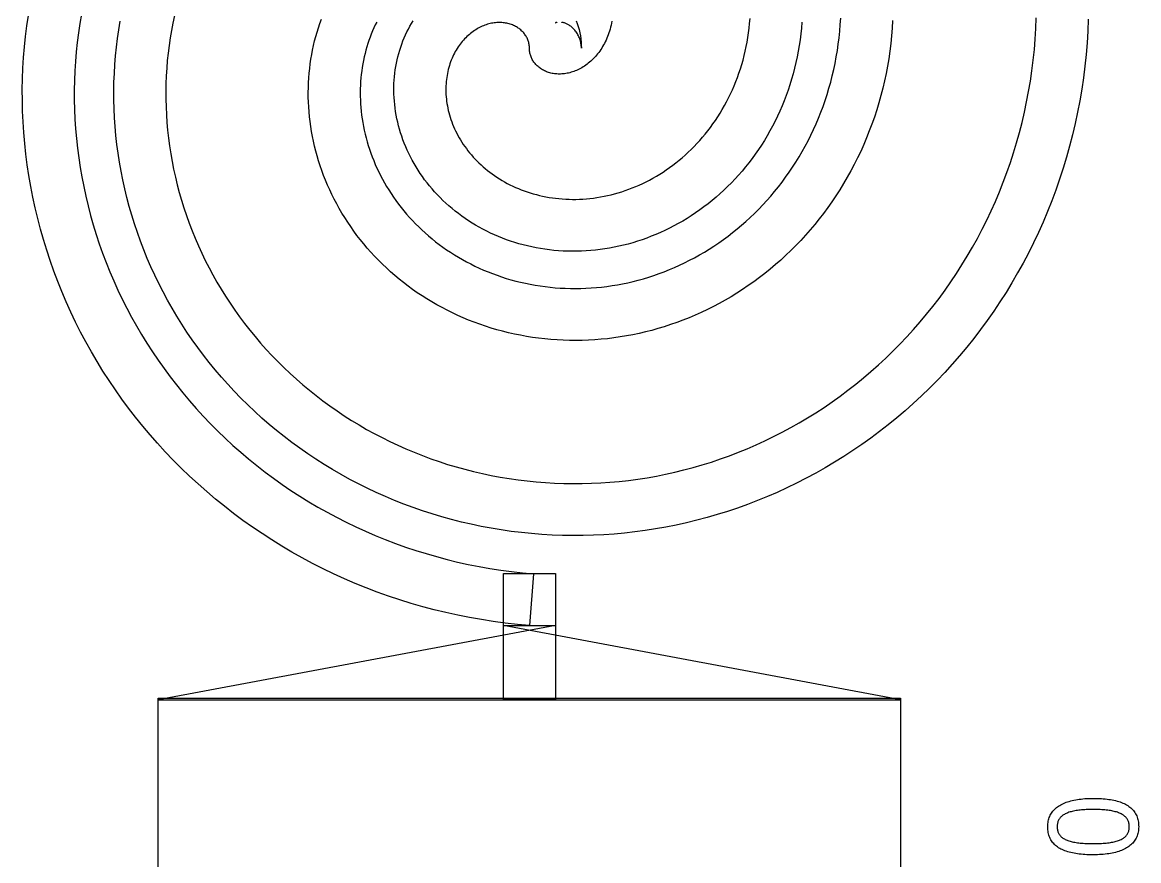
# Model space of a CAD drawing. Extents: x 5 to 45, y 13 to 189.
# Drawn here: x 11.74 to 41.81, y 78.37 to 100.95 of the extents above; entities that cross this region are included whole.
import ezdxf

# ---------------------------------------------------------------- set-up
doc = ezdxf.new("R2010")
doc.units = 0
doc.layers.get('0').update_dxf_attribs({"linetype": 'CONTINUOUS'})

msp = doc.modelspace()

# ---------------------------------------------------------------- linework, layer by layer
at = {"color": 0}
for points in [[(13.3303, 101.168), (13.2879, 100.916), (13.2505, 100.663), (13.2186, 100.409), (13.1921, 100.154), (13.1708, 99.8976), (13.1548, 99.6404), (13.1444, 99.3822), (13.1394, 99.1235), (13.14, 98.8642), (13.146, 98.6043), (13.1573, 98.3442), (13.1744, 98.0837), (13.1971, 97.8232), (13.2252, 97.5626), (13.2589, 97.3021), (13.2982, 97.0419), (13.343, 96.7821), (13.3934, 96.5226), (13.4496, 96.2639), (13.5111, 96.0058), (13.5783, 95.7486), (13.6511, 95.4922), (13.7296, 95.2371), (13.8135, 94.9831), (13.9028, 94.7304), (13.9978, 94.4792), (14.0982, 94.2294), (14.2042, 93.9814), (14.3154, 93.7351), (14.4322, 93.4908), (14.5543, 93.2486), (14.6818, 93.0085), (14.8146, 92.7707), (14.9526, 92.5351), (15.096, 92.3022), (15.2444, 92.0719), (15.3981, 91.8443), (15.5568, 91.6196), (15.7206, 91.3979), (15.8892, 91.1792), (16.0629, 90.9638), (16.2414, 90.7515), (16.4247, 90.5428), (16.6128, 90.3375), (16.8054, 90.1358), (17.0028, 89.9379), (17.2046, 89.7439), (17.4108, 89.5538), (17.6215, 89.3676), (17.8365, 89.1857), (18.0557, 89.0081), (18.279, 88.8346), (18.5064, 88.6657), (18.7378, 88.5012), (18.9729, 88.3415), (19.2119, 88.1864), (19.4546, 88.0361), (19.7008, 87.8907), (19.9506, 87.7503), (20.2038, 87.6149), (20.4601, 87.4846), (20.7197, 87.3596), (20.9825, 87.2397), (21.2481, 87.1254), (21.5167, 87.0164), (21.7879, 86.9129), (22.0618, 86.815), (22.3382, 86.7226), (22.6171, 86.6361), (22.8982, 86.5553), (23.1814, 86.4803), (23.4668, 86.4111), (23.754, 86.3479), (24.0431, 86.2907), (24.3338, 86.2394), (24.6261, 86.1943), (24.9199, 86.1551), (25.2149, 86.1224), (25.5111, 86.0956), (25.4, 84.7), (25.4, 84.7), (25.0743, 84.7293), (24.75, 84.7656), (24.4269, 84.8085), (24.1054, 84.8582), (23.7856, 84.9146), (23.4675, 84.9775), (23.1514, 85.0471), (22.8374, 85.1232), (22.5256, 85.2058), (22.216, 85.2947), (21.9089, 85.3901), (21.6044, 85.4918), (21.3028, 85.5996), (21.0039, 85.7136), (20.7079, 85.8337), (20.4151, 85.9599), (20.1256, 86.0919), (19.8393, 86.2299), (19.5565, 86.3735), (19.2774, 86.5228), (19.0018, 86.6778), (18.7301, 86.8382), (18.4622, 87.004), (18.1985, 87.1753), (17.9389, 87.3517), (17.6833, 87.5332), (17.4322, 87.7197), (17.1856, 87.9112), (16.9435, 88.1076), (16.7058, 88.3086), (16.4731, 88.5143), (16.245, 88.7244), (16.0218, 88.939), (15.8036, 89.1579), (15.5904, 89.381), (15.3825, 89.6081), (15.1796, 89.839), (14.9821, 90.0739), (14.7899, 90.3124), (14.6031, 90.5544), (14.4218, 90.8), (14.246, 91.0489), (14.0758, 91.301), (13.9114, 91.5561), (13.7525, 91.8143), (13.5994, 92.0753), (13.4522, 92.3389), (13.311, 92.6051), (13.1754, 92.8739), (13.046, 93.1449), (12.9225, 93.4181), (12.8048, 93.6933), (12.6935, 93.9704), (12.5881, 94.2494), (12.4888, 94.53), (12.3956, 94.8121), (12.3086, 95.0956), (12.2277, 95.3804), (12.1529, 95.6663), (12.0844, 95.9531), (12.0222, 96.2408), (11.9661, 96.5293), (11.9161, 96.8183), (11.8723, 97.1078), (11.8348, 97.3976), (11.8036, 97.6875), (11.7785, 97.9776), (11.7594, 98.2676), (11.7467, 98.5574), (11.74, 98.8468), (11.7396, 99.1357), (11.7451, 99.4242), (11.7568, 99.7118), (11.7745, 99.9986), (11.7982, 100.284), (11.8278, 100.569), (11.8635, 100.853), (11.905, 101.135)], [(15.836, 101.129), (15.7938, 100.93), (15.7557, 100.73), (15.7218, 100.528), (15.6921, 100.325), (15.6667, 100.121), (15.6456, 99.9161), (15.6288, 99.7101), (15.6163, 99.5032), (15.6082, 99.2957), (15.6046, 99.0874), (15.6054, 98.8786), (15.6107, 98.6693), (15.6204, 98.4596), (15.6347, 98.2496), (15.6535, 98.0394), (15.6768, 97.8293), (15.7046, 97.619), (15.7369, 97.4089), (15.774, 97.199), (15.8154, 96.9893), (15.8615, 96.7801), (15.9122, 96.5714), (15.9675, 96.3633), (16.0272, 96.156), (16.0915, 95.9493), (16.1606, 95.7436), (16.2339, 95.5389), (16.3119, 95.3354), (16.3944, 95.1329), (16.4814, 94.9319), (16.5729, 94.7322), (16.6689, 94.534), (16.7693, 94.3375), (16.874, 94.1426), (16.9832, 93.9496), (17.0968, 93.7585), (17.2146, 93.5693), (17.3368, 93.3822), (17.4632, 93.1974), (17.5938, 93.0147), (17.7286, 92.8346), (17.8675, 92.6568), (18.0106, 92.4817), (18.1576, 92.3092), (18.3087, 92.1394), (18.4638, 91.9726), (18.6226, 91.8086), (18.7853, 91.6478), (18.9518, 91.49), (19.1219, 91.3354), (19.2958, 91.1842), (19.4733, 91.0362), (19.6543, 90.8918), (19.8388, 90.751), (20.0265, 90.6137), (20.2176, 90.4803), (20.4121, 90.3504), (20.6096, 90.2246), (20.8103, 90.1026), (21.0139, 89.9847), (21.2204, 89.871), (21.4299, 89.7613), (21.6421, 89.6558), (21.8569, 89.5547), (22.0744, 89.4579), (22.2944, 89.3656), (22.5168, 89.2776), (22.7415, 89.1944), (22.9685, 89.1157), (23.1975, 89.0417), (23.4286, 88.9724), (23.6617, 88.9078), (23.8965, 88.8481), (24.1332, 88.7933), (24.3714, 88.7433), (24.6113, 88.6985), (24.8525, 88.6585), (25.095, 88.6236), (25.3389, 88.5939), (25.5838, 88.5692), (25.8297, 88.5496), (26.0765, 88.5353), (26.3242, 88.5263), (26.5724, 88.5224), (26.8213, 88.5238), (27.0706, 88.5304), (27.3203, 88.5425), (27.5701, 88.5597), (27.8201, 88.5825), (28.0701, 88.6106), (28.32, 88.6439), (28.5696, 88.6826), (28.8189, 88.7268), (29.0678, 88.7764), (29.3161, 88.8313), (29.5636, 88.8915), (29.8104, 88.9572), (30.0563, 89.0282), (30.3011, 89.1046), (30.5447, 89.1864), (30.7871, 89.2735), (31.0281, 89.3658), (31.2675, 89.4635), (31.5054, 89.5664), (31.7414, 89.6746), (31.9757, 89.7879), (32.2079, 89.9064), (32.4382, 90.0301), (32.6661, 90.159), (32.8918, 90.2929), (33.115, 90.4318), (33.3357, 90.5758), (33.5538, 90.7246), (33.769, 90.8785), (33.9815, 91.0371), (34.1908, 91.2006), (34.3972, 91.3686), (34.6004, 91.5415), (34.8003, 91.719), (34.9967, 91.901), (35.1896, 92.0875), (35.379, 92.2785), (35.5646, 92.4737), (35.7464, 92.6735), (35.9243, 92.8772), (36.0982, 93.0851), (36.2679, 93.2972), (36.4336, 93.5132), (36.5949, 93.7331), (36.7518, 93.9568), (36.9042, 94.1842), (37.0521, 94.4151), (37.1954, 94.6497), (37.3339, 94.8878), (37.4676, 95.1292), (37.5965, 95.3739), (37.7204, 95.6217), (37.8392, 95.8725), (37.9529, 96.1262), (38.0615, 96.3829), (38.1647, 96.6424), (38.2628, 96.9044), (38.3553, 97.1689), (38.4425, 97.436), (38.524, 97.7051), (38.6001, 97.9767), (38.6706, 98.2501), (38.7353, 98.5257), (38.7943, 98.8031), (38.8475, 99.0821), (38.895, 99.3628), (38.9365, 99.6449), (38.9721, 99.9283), (39.0018, 100.213), (39.0256, 100.499), (39.0432, 100.786), (39.0549, 101.073)], [(21.2865, 100.957), (21.2479, 100.878), (21.2107, 100.797), (21.1751, 100.715), (21.1411, 100.632), (21.1089, 100.547), (21.0782, 100.461), (21.0492, 100.374), (21.0221, 100.286), (20.9967, 100.197), (20.9731, 100.107), (20.9514, 100.016), (20.9315, 99.9233), (20.9136, 99.8303), (20.8976, 99.7361), (20.8836, 99.6412), (20.8717, 99.5454), (20.8618, 99.4489), (20.8539, 99.3515), (20.8481, 99.2536), (20.8444, 99.155), (20.8429, 99.0558), (20.8436, 98.956), (20.8465, 98.8557), (20.8515, 98.755), (20.8589, 98.6539), (20.8683, 98.5524), (20.8801, 98.4506), (20.8943, 98.3485), (20.9107, 98.2463), (20.9294, 98.1438), (20.9506, 98.0413), (20.9739, 97.9387), (20.9997, 97.8361), (21.0279, 97.7336), (21.0583, 97.6313), (21.0912, 97.529), (21.1265, 97.4271), (21.1642, 97.3254), (21.2043, 97.224), (21.2468, 97.1231), (21.2917, 97.0225), (21.3389, 96.9225), (21.3886, 96.8231), (21.4407, 96.7242), (21.4951, 96.626), (21.5521, 96.5286), (21.6113, 96.4319), (21.6729, 96.3361), (21.7369, 96.2413), (21.8032, 96.1474), (21.8719, 96.0544), (21.9429, 95.9626), (22.0163, 95.8719), (22.0918, 95.7825), (22.1697, 95.6943), (22.2499, 95.6074), (22.3322, 95.5218), (22.4168, 95.4376), (22.5036, 95.355), (22.5925, 95.2738), (22.6836, 95.1942), (22.7768, 95.1163), (22.8721, 95.04), (22.9694, 94.9656), (23.0687, 94.8929), (23.1701, 94.8221), (23.2735, 94.7531), (23.3786, 94.6861), (23.4858, 94.6211), (23.5947, 94.5582), (23.7056, 94.4974), (23.8181, 94.4386), (23.9324, 94.3822), (24.0482, 94.3279), (24.1658, 94.276), (24.285, 94.2264), (24.4057, 94.1792), (24.5279, 94.1343), (24.6515, 94.0919), (24.7767, 94.0521), (24.9031, 94.0149), (25.0307, 93.9801), (25.1597, 93.9481), (25.2899, 93.9186), (25.4211, 93.8919), (25.5535, 93.8679), (25.6868, 93.8467), (25.8211, 93.8282), (25.9564, 93.8126), (26.0925, 93.7999), (26.2293, 93.79), (26.3669, 93.7832), (26.5053, 93.7792), (26.644, 93.7781), (26.7835, 93.78), (26.9233, 93.785), (27.0635, 93.7931), (27.2042, 93.804), (27.345, 93.8182), (27.486, 93.8354), (27.6272, 93.8557), (27.7685, 93.8792), (27.9097, 93.9057), (28.051, 93.9353), (28.1919, 93.9682), (28.3328, 94.0042), (28.4733, 94.0432), (28.6136, 94.0856), (28.7533, 94.131), (28.8926, 94.1796), (29.0314, 94.2314), (29.1694, 94.2862), (29.3068, 94.3444), (29.4435, 94.4057), (29.5792, 94.47), (29.714, 94.5375), (29.8479, 94.6082), (29.9806, 94.6819), (30.1122, 94.7587), (30.2426, 94.8388), (30.3718, 94.9218), (30.4994, 95.0078), (30.6258, 95.0968), (30.7507, 95.1889), (30.874, 95.284), (30.9956, 95.3821), (31.1156, 95.4829), (31.2336, 95.5868), (31.35, 95.6935), (31.4643, 95.8031), (31.5768, 95.9154), (31.6871, 96.0306), (31.7953, 96.1483), (31.9014, 96.2689), (32.0051, 96.3921), (32.1067, 96.5179), (32.2057, 96.6464), (32.3024, 96.7772), (32.3965, 96.9106), (32.4882, 97.0464), (32.5771, 97.1846), (32.6633, 97.3251), (32.7469, 97.4679), (32.8276, 97.6129), (32.9054, 97.7601), (32.9804, 97.9094), (33.0524, 98.0608), (33.1214, 98.2142), (33.1872, 98.3694), (33.25, 98.5267), (33.3096, 98.6856), (33.3658, 98.8464), (33.419, 99.0087), (33.4688, 99.1728), (33.5151, 99.3383), (33.5581, 99.5054), (33.5976, 99.6739), (33.6337, 99.8436), (33.6662, 100.015), (33.6951, 100.187), (33.7206, 100.36), (33.7424, 100.535), (33.7604, 100.71), (33.7747, 100.886), (33.7854, 101.063)], [(27.6196, 100.978), (27.6096, 100.923), (27.5982, 100.87), (27.5857, 100.817), (27.5718, 100.765), (27.5568, 100.714), (27.5406, 100.664), (27.5232, 100.614), (27.5047, 100.566), (27.4853, 100.518), (27.4646, 100.472), (27.4429, 100.426), (27.4203, 100.381), (27.3968, 100.338), (27.3722, 100.295), (27.3468, 100.254), (27.3206, 100.213), (27.2935, 100.174), (27.2656, 100.136), (27.2369, 100.099), (27.2075, 100.063), (27.1775, 100.028), (27.1468, 99.995), (27.1154, 99.9626), (27.0836, 99.9315), (27.0511, 99.9017), (27.0182, 99.8729), (26.9849, 99.8456), (26.951, 99.8193), (26.9168, 99.7943), (26.8822, 99.7706), (26.8474, 99.7481), (26.8122, 99.7268), (26.7768, 99.7068), (26.7411, 99.6881), (26.7054, 99.6706), (26.6694, 99.6543), (26.6335, 99.6393), (26.5974, 99.6256), (26.5613, 99.6131), (26.5251, 99.6017), (26.489, 99.5917), (26.4531, 99.5829), (26.4172, 99.5753), (26.3815, 99.5689), (26.3461, 99.5636), (26.3108, 99.5596), (26.2758, 99.5567), (26.241, 99.555), (26.2067, 99.5544), (26.1726, 99.555), (26.1389, 99.5567), (26.1057, 99.5594), (26.0729, 99.5633), (26.0406, 99.5683), (26.0088, 99.5743), (25.9775, 99.5813), (25.9468, 99.5893), (25.9167, 99.5983), (25.8872, 99.6083), (25.8583, 99.6192), (25.8303, 99.631), (25.8028, 99.6438), (25.7761, 99.6574), (25.7501, 99.6718), (25.725, 99.6869), (25.7006, 99.7031), (25.6769, 99.7199), (25.6543, 99.7374), (25.6325, 99.7557), (25.6115, 99.7746), (25.5914, 99.7942), (25.5722, 99.8144), (25.554, 99.8351), (25.5368, 99.8565), (25.5206, 99.8785), (25.5051, 99.9008), (25.4908, 99.9237), (25.4776, 99.9471), (25.4653, 99.9707), (25.454, 99.9949), (25.4439, 100.019), (25.4347, 100.044), (25.4265, 100.069), (25.4196, 100.094), (25.4136, 100.12), (25.4088, 100.145), (25.4049, 100.171), (25.4022, 100.197), (25.4006, 100.223), (25.3994, 100.275), (25.3978, 100.301), (25.3951, 100.326), (25.3913, 100.352), (25.3864, 100.378), (25.3804, 100.403), (25.3733, 100.428), (25.3653, 100.453), (25.3561, 100.478), (25.346, 100.503), (25.3347, 100.527), (25.3224, 100.55), (25.309, 100.574), (25.2947, 100.597), (25.2794, 100.619), (25.2632, 100.641), (25.246, 100.662), (25.2278, 100.683), (25.2086, 100.703), (25.1885, 100.723), (25.1675, 100.742), (25.1457, 100.76), (25.1229, 100.778), (25.0994, 100.794), (25.075, 100.81), (25.0499, 100.826), (25.0239, 100.84), (24.9972, 100.854), (24.9697, 100.866), (24.9417, 100.878), (24.9128, 100.889), (24.8833, 100.899), (24.8532, 100.908), (24.8225, 100.916), (24.7912, 100.923), (24.7594, 100.929), (24.7271, 100.934), (24.6943, 100.938), (24.6611, 100.941), (24.6274, 100.942), (24.5933, 100.943), (24.5589, 100.942), (24.5242, 100.941), (24.4892, 100.938), (24.4539, 100.934), (24.4183, 100.929), (24.3826, 100.922), (24.3468, 100.915), (24.3108, 100.906), (24.2749, 100.896), (24.2387, 100.884), (24.2026, 100.872), (24.1665, 100.858), (24.1306, 100.843), (24.0946, 100.827), (24.0589, 100.809), (24.0232, 100.791), (23.9878, 100.771), (23.9526, 100.749), (23.9178, 100.727), (23.8832, 100.703), (23.8489, 100.678), (23.8151, 100.652), (23.7817, 100.624), (23.7488, 100.596), (23.7164, 100.566), (23.6844, 100.535), (23.6532, 100.502), (23.6225, 100.469), (23.5925, 100.434), (23.5631, 100.398), (23.5344, 100.361), (23.5065, 100.323), (23.4794, 100.284), (23.4532, 100.244), (23.4278, 100.202), (23.4032, 100.16), (23.3796, 100.116), (23.3569, 100.072), (23.3354, 100.026), (23.3147, 99.9793), (23.2951, 99.9317), (23.2767, 99.8832), (23.2593, 99.8339), (23.2432, 99.7836), (23.2282, 99.7324), (23.2143, 99.6804), (23.2018, 99.6276), (23.1904, 99.5742), (23.1804, 99.5199), (23.1717, 99.4647), (23.1643, 99.409), (23.1583, 99.3528), (23.1537, 99.2958), (23.1506, 99.2382), (23.1487, 99.1801), (23.1485, 99.1215), (23.1497, 99.0625), (23.1524, 99.0029), (23.1565, 98.9429), (23.1622, 98.8826), (23.1696, 98.8221), (23.1783, 98.7611), (23.1889, 98.7), (23.2008, 98.6386), (23.2144, 98.5771), (23.2297, 98.5154), (23.2467, 98.4536), (23.2651, 98.3918), (23.2854, 98.33), (23.3072, 98.2682), (23.3308, 98.2065), (23.356, 98.1449), (23.3829, 98.0835), (23.4115, 98.0224), (23.4417, 97.9614), (23.4736, 97.9007), (23.5074, 97.8404), (23.5426, 97.7806), (23.5797, 97.721), (23.6183, 97.6619), (23.6588, 97.6035), (23.7008, 97.5456), (23.7446, 97.4883), (23.7899, 97.4317), (23.8369, 97.3757), (23.8857, 97.3204), (23.936, 97.2661), (23.9879, 97.2125), (24.0415, 97.1597), (24.0967, 97.1079), (24.1533, 97.0571), (24.2117, 97.0074), (24.2715, 96.9585), (24.3328, 96.9108), (24.3957, 96.8643), (24.46, 96.8189), (24.5258, 96.7749), (24.5932, 96.7319), (24.6618, 96.6904), (24.7319, 96.6501), (24.8033, 96.6112), (24.8761, 96.5739), (24.9501, 96.5379), (25.0256, 96.5035), (25.1021, 96.4706), (25.18, 96.4393), (25.259, 96.4096), (25.3392, 96.3815), (25.4204, 96.3551), (25.5028, 96.3304), (25.5861, 96.3075), (25.6706, 96.2864), (25.756, 96.2671), (25.8422, 96.2496), (25.9294, 96.234), (26.0175, 96.2204), (26.1063, 96.2086), (26.1958, 96.1989), (26.2862, 96.1911), (26.3772, 96.1854), (26.4689, 96.1817), (26.561, 96.18), (26.6537, 96.1804), (26.7469, 96.1831), (26.8407, 96.1876), (26.9347, 96.1946), (27.0292, 96.2036), (27.1239, 96.2147), (27.2188, 96.2282), (27.3139, 96.2437), (27.4092, 96.2617), (27.5046, 96.2817), (27.6, 96.304), (27.6953, 96.3286), (27.7907, 96.3556), (27.8858, 96.3847), (27.9808, 96.4163), (28.0756, 96.45), (28.1701, 96.486), (28.2643, 96.5244), (28.3581, 96.565), (28.4513, 96.6081), (28.544, 96.6533), (28.6363, 96.7008), (28.7279, 96.7507), (28.8189, 96.8029), (28.909, 96.8574), (28.9985, 96.914), (29.0869, 96.9731), (29.1747, 97.0342), (29.2614, 97.0978), (29.3471, 97.1635), (29.4317, 97.2314), (29.5153, 97.3015), (29.5976, 97.3738), (29.6786, 97.4482), (29.7585, 97.5249), (29.8369, 97.6036), (29.914, 97.6844), (29.9897, 97.7674), (30.0638, 97.8524), (30.1364, 97.9393), (30.2074, 98.0283), (30.2767, 98.1192), (30.3443, 98.2121), (30.4101, 98.3069), (30.4742, 98.4036), (30.5363, 98.5021), (30.5965, 98.6024), (30.6549, 98.7044), (30.7111, 98.8082), (30.7654, 98.9136), (30.8175, 99.0207), (30.8675, 99.1294), (30.9153, 99.2397), (30.961, 99.3515), (31.0042, 99.4647), (31.0453, 99.5794), (31.0839, 99.6956), (31.1201, 99.8129), (31.1539, 99.9315), (31.1853, 100.051), (31.214, 100.172), (31.2403, 100.295), (31.264, 100.418), (31.2851, 100.542), (31.3035, 100.667), (31.3193, 100.793), (31.3324, 100.921), (31.3426, 101.048)], [(40.4543, 101.032), (40.4414, 100.714), (40.4219, 100.398), (40.3957, 100.082), (40.3629, 99.7683), (40.3236, 99.4556), (40.2778, 99.1442), (40.2254, 98.8343), (40.1667, 98.5261), (40.1014, 98.2199), (40.0299, 97.9156), (39.9521, 97.6133), (39.8681, 97.3133), (39.7779, 97.0157), (39.6815, 96.7206), (39.5792, 96.4281), (39.4708, 96.1382), (39.3567, 95.8513), (39.2365, 95.5674), (39.1107, 95.2865), (38.9792, 95.0089), (38.8421, 94.7346), (38.6994, 94.4638), (38.5512, 94.1964), (38.3979, 93.9328), (38.2392, 93.6729), (38.0753, 93.4169), (37.9064, 93.1649), (37.7324, 92.9169), (37.5536, 92.6732), (37.3699, 92.4336), (37.1817, 92.1985), (36.9887, 91.9678), (36.7914, 91.7417), (36.5896, 91.5201), (36.3835, 91.3033), (36.1733, 91.0914), (35.959, 90.8842), (35.7408, 90.6821), (35.5189, 90.4849), (35.2932, 90.2928), (35.0638, 90.106), (34.831, 89.9243), (34.5949, 89.7479), (34.3554, 89.5769), (34.1129, 89.4112), (33.8674, 89.2511), (33.6189, 89.0965), (33.3678, 88.9475), (33.1139, 88.804), (32.8576, 88.6664), (32.5989, 88.5343), (32.3381, 88.4079), (32.075, 88.2875), (31.8099, 88.1728), (31.5429, 88.0639), (31.2743, 87.961), (31.004, 87.8639), (30.7322, 87.7726), (30.459, 87.6875), (30.1847, 87.6082), (29.9093, 87.5349), (29.6329, 87.4676), (29.3557, 87.4063), (29.0776, 87.351), (28.7992, 87.3017), (28.5201, 87.2583), (28.2408, 87.221), (27.9614, 87.1896), (27.6818, 87.1643), (27.4024, 87.1449), (27.1231, 87.1314), (26.844, 87.1239), (26.5654, 87.1224), (26.2875, 87.1267), (26.0101, 87.1369), (25.7337, 87.1529), (25.4582, 87.1749), (25.1837, 87.2025), (24.9106, 87.2358), (24.6385, 87.275), (24.3679, 87.3197), (24.099, 87.3701), (23.8317, 87.4261), (23.5661, 87.4876), (23.3024, 87.5547), (23.0407, 87.6272), (22.7811, 87.705), (22.5237, 87.7882), (22.2687, 87.8767), (22.0163, 87.9703), (21.7661, 88.069), (21.5187, 88.1729), (21.2742, 88.2817), (21.0324, 88.3956), (20.7936, 88.5142), (20.5579, 88.6376), (20.3253, 88.7658), (20.0958, 88.8986), (19.8699, 89.036), (19.6472, 89.1779), (19.4281, 89.3242), (19.2126, 89.4747), (19.0008, 89.6294), (18.7926, 89.7883), (18.5885, 89.9514), (18.3882, 90.1183), (18.1919, 90.289), (17.9997, 90.4636), (17.8115, 90.6418), (17.6278, 90.8236), (17.4481, 91.0089), (17.2729, 91.1976), (17.1021, 91.3896), (16.9357, 91.5847), (16.7739, 91.7829), (16.6165, 91.984), (16.4639, 92.1881), (16.316, 92.3949), (16.1728, 92.6043), (16.0343, 92.8163), (15.9007, 93.0307), (15.7719, 93.2475), (15.6482, 93.4664), (15.5293, 93.6875), (15.4153, 93.9107), (15.3064, 94.1356), (15.2025, 94.3624), (15.1037, 94.5907), (15.01, 94.8207), (14.9212, 95.0521), (14.8378, 95.2849), (14.7594, 95.5188), (14.6863, 95.7539), (14.6182, 95.9899), (14.5553, 96.2268), (14.4976, 96.4644), (14.4451, 96.7028), (14.3978, 96.9417), (14.3557, 97.1808), (14.3187, 97.4204), (14.2869, 97.6603), (14.2604, 97.9001), (14.239, 98.14), (14.2228, 98.3797), (14.2117, 98.6192), (14.2056, 98.8582), (14.2047, 99.0969), (14.2088, 99.335), (14.2181, 99.5724), (14.2322, 99.809), (14.2514, 100.045), (14.2757, 100.279), (14.3047, 100.513), (14.3388, 100.745), (14.3776, 100.977)], [(35.1836, 100.994), (35.1713, 100.787), (35.1544, 100.581), (35.1333, 100.376), (35.1079, 100.172), (35.0782, 99.9694), (35.0443, 99.7678), (35.0062, 99.5674), (34.9639, 99.3685), (34.9176, 99.171), (34.8672, 98.975), (34.8126, 98.7807), (34.7543, 98.5881), (34.6919, 98.3972), (34.6257, 98.2083), (34.5557, 98.0214), (34.4818, 97.8365), (34.4043, 97.6537), (34.3231, 97.4731), (34.2382, 97.2947), (34.1499, 97.1187), (34.0581, 96.9451), (33.9628, 96.774), (33.8642, 96.6054), (33.7622, 96.4394), (33.6571, 96.2761), (33.5489, 96.1156), (33.4375, 95.9576), (33.3231, 95.8028), (33.2057, 95.6507), (33.0854, 95.5015), (32.9624, 95.3556), (32.8365, 95.2125), (32.7081, 95.0726), (32.5769, 94.9358), (32.4435, 94.8024), (32.3075, 94.6721), (32.169, 94.5451), (32.0285, 94.4215), (31.8857, 94.3014), (31.7407, 94.1846), (31.5938, 94.0712), (31.4447, 93.9614), (31.2939, 93.855), (31.1414, 93.7522), (30.9871, 93.6531), (30.8311, 93.5575), (30.6736, 93.4654), (30.5146, 93.3772), (30.3543, 93.2925), (30.1926, 93.2115), (30.0299, 93.1343), (29.8658, 93.0608), (29.7008, 92.9911), (29.5349, 92.925), (29.3681, 92.8628), (29.2004, 92.8043), (29.0322, 92.7496), (28.8632, 92.6986), (28.6937, 92.6514), (28.5239, 92.6081), (28.3536, 92.5685), (28.1831, 92.5326), (28.0122, 92.5006), (27.8414, 92.4722), (27.6704, 92.4476), (27.4996, 92.4268), (27.3288, 92.4096), (27.1582, 92.3962), (26.9881, 92.3865), (26.8181, 92.3806), (26.6487, 92.3781), (26.4797, 92.3793), (26.3115, 92.3842), (26.1439, 92.3926), (25.9769, 92.4047), (25.811, 92.4203), (25.6458, 92.4393), (25.4817, 92.4618), (25.3186, 92.4878), (25.1567, 92.5171), (24.9958, 92.5499), (24.8364, 92.586), (24.6782, 92.6253), (24.5214, 92.6679), (24.3661, 92.7138), (24.2124, 92.7626), (24.0601, 92.8147), (23.9096, 92.87), (23.7608, 92.9282), (23.6139, 92.9894), (23.4686, 93.0535), (23.3254, 93.1206), (23.1842, 93.1904), (23.0449, 93.2631), (22.9076, 93.3383), (22.7725, 93.4164), (22.6396, 93.4971), (22.5089, 93.5803), (22.3804, 93.666), (22.2543, 93.7542), (22.1306, 93.8447), (22.0093, 93.9375), (21.8904, 94.0326), (21.774, 94.13), (21.6601, 94.2294), (21.5489, 94.331), (21.4401, 94.4344), (21.3342, 94.54), (21.2308, 94.6474), (21.1301, 94.7565), (21.0322, 94.8675), (20.9371, 94.9801), (20.8447, 95.0943), (20.7551, 95.2101), (20.6685, 95.3274), (20.5847, 95.446), (20.5038, 95.566), (20.4257, 95.6874), (20.3507, 95.8099), (20.2785, 95.9335), (20.2093, 96.0582), (20.1431, 96.1838), (20.0799, 96.3104), (20.0196, 96.4379), (19.9622, 96.5661), (19.9081, 96.6951), (19.8568, 96.8247), (19.8085, 96.955), (19.7633, 97.0857), (19.7211, 97.2168), (19.6819, 97.3485), (19.6457, 97.4803), (19.6125, 97.6124), (19.5824, 97.7446), (19.5551, 97.8769), (19.531, 98.0093), (19.5097, 98.1417), (19.4914, 98.2739), (19.4761, 98.406), (19.4636, 98.5379), (19.4542, 98.6694), (19.4475, 98.8007), (19.4439, 98.9314), (19.4429, 99.0618), (19.445, 99.1915), (19.4497, 99.3207), (19.4572, 99.4492), (19.4676, 99.5769), (19.4807, 99.7039), (19.4964, 99.83), (19.5149, 99.9553), (19.536, 100.08), (19.5597, 100.203), (19.586, 100.325), (19.6147, 100.446), (19.6461, 100.566), (19.6799, 100.685), (19.7161, 100.802), (19.7547, 100.918), (19.7957, 101.033)], [(32.7393, 100.951), (32.7265, 100.793), (32.7103, 100.635), (32.6907, 100.479), (32.6678, 100.323), (32.6417, 100.169), (32.6122, 100.015), (32.5794, 99.8632), (32.5435, 99.7122), (32.5044, 99.5628), (32.4622, 99.4146), (32.4169, 99.2679), (32.3686, 99.1226), (32.3172, 98.9792), (32.2631, 98.8372), (32.2058, 98.6969), (32.1458, 98.5585), (32.0829, 98.4218), (32.0174, 98.2871), (31.949, 98.1542), (31.8781, 98.0233), (31.8044, 97.8946), (31.7283, 97.7679), (31.6497, 97.6433), (31.5686, 97.521), (31.4853, 97.4008), (31.3994, 97.2829), (31.3114, 97.1675), (31.2212, 97.0543), (31.1288, 96.9436), (31.0343, 96.8353), (30.9379, 96.7296), (30.8394, 96.6262), (30.739, 96.5257), (30.6369, 96.4275), (30.5329, 96.3321), (30.4274, 96.2393), (30.32, 96.1493), (30.2112, 96.0619), (30.1008, 95.9774), (29.989, 95.8954), (29.8758, 95.8164), (29.7614, 95.7401), (29.6457, 95.6668), (29.5289, 95.5963), (29.4108, 95.5286), (29.2919, 95.4639), (29.1719, 95.4019), (29.0511, 95.3431), (28.9294, 95.2869), (28.8069, 95.2339), (28.6839, 95.1838), (28.5601, 95.1365), (28.4358, 95.0922), (28.3111, 95.0508), (28.1858, 95.0125), (28.0604, 94.9771), (27.9346, 94.9446), (27.8086, 94.9151), (27.6824, 94.8885), (27.5563, 94.8649), (27.43, 94.8442), (27.3039, 94.8264), (27.1778, 94.8115), (27.0519, 94.7994), (26.9264, 94.7903), (26.8011, 94.784), (26.6762, 94.7807), (26.5519, 94.78), (26.4281, 94.7822), (26.3047, 94.7872), (26.1819, 94.795), (26.06, 94.8056), (25.9387, 94.8188), (25.8183, 94.8346), (25.6989, 94.8532), (25.5803, 94.8743), (25.4626, 94.8982), (25.3461, 94.9244), (25.2307, 94.9533), (25.1165, 94.9847), (25.0035, 95.0186), (24.8917, 95.0549), (24.7811, 95.0936), (24.6721, 95.1346), (24.5644, 95.1781), (24.4582, 95.2236), (24.3535, 95.2715), (24.2504, 95.3215), (24.1489, 95.3738), (24.049, 95.4281), (23.9508, 95.4843), (23.8544, 95.5428), (23.7597, 95.6031), (23.6669, 95.6653), (23.576, 95.7294), (23.4868, 95.7954), (23.3997, 95.8631), (23.3146, 95.9325), (23.2314, 96.0036), (23.1503, 96.0763), (23.0711, 96.1506), (22.9942, 96.2264), (22.9193, 96.3036), (22.8465, 96.3822), (22.7761, 96.4622), (22.7078, 96.5435), (22.6417, 96.626), (22.5778, 96.7096), (22.5163, 96.7944), (22.4569, 96.8803), (22.3999, 96.9672), (22.3453, 97.0551), (22.2929, 97.1438), (22.2429, 97.2333), (22.1954, 97.3238), (22.1501, 97.4149), (22.1074, 97.5065), (22.0668, 97.5989), (22.0289, 97.6918), (21.9932, 97.7851), (21.96, 97.879), (21.9293, 97.9732), (21.901, 98.0676), (21.875, 98.1624), (21.8515, 98.2574), (21.8304, 98.3525), (21.8118, 98.4476), (21.7956, 98.5428), (21.7817, 98.6379), (21.7703, 98.7331), (21.7613, 98.8279), (21.7546, 98.9226), (21.7504, 99.0171), (21.7485, 99.1111), (21.749, 99.2049), (21.7518, 99.2982), (21.7569, 99.391), (21.7644, 99.4833), (21.7742, 99.575), (21.7862, 99.666), (21.8006, 99.7564), (21.8171, 99.8458), (21.8358, 99.9346), (21.8568, 100.023), (21.8799, 100.11), (21.9051, 100.196), (21.9325, 100.281), (21.9619, 100.364), (21.9936, 100.447), (22.0271, 100.529), (22.0626, 100.609), (22.1003, 100.688), (22.1397, 100.766), (22.1813, 100.843), (22.2244, 100.918), (22.2696, 100.991)], [(26.1479, 100.949), (26.1407, 100.948), (26.134, 100.946), (26.1282, 100.944), (26.1231, 100.943), (26.1186, 100.941), (26.1149, 100.94), (26.1118, 100.938), (26.1093, 100.937), (26.1075, 100.937), (26.1064, 100.936), (26.1058, 100.936), (26.1064, 100.936), (26.1075, 100.937), (26.109, 100.938), (26.1111, 100.939), (26.1136, 100.942), (26.1167, 100.944), (26.12, 100.947), (26.1238, 100.951)], [(26.6586, 100.992), (26.6879, 100.913), (26.7139, 100.832), (26.7365, 100.751), (26.7558, 100.669), (26.7717, 100.586), (26.784, 100.502), (26.7929, 100.418), (26.7982, 100.333), (26.8, 100.249), (26.7993, 100.282), (26.7972, 100.314), (26.7939, 100.347), (26.789, 100.379), (26.7831, 100.411), (26.7757, 100.442), (26.7671, 100.473), (26.7572, 100.503), (26.7464, 100.533), (26.7343, 100.561), (26.7213, 100.589), (26.7072, 100.616), (26.6924, 100.642), (26.6767, 100.667), (26.6603, 100.691), (26.6432, 100.714), (26.6256, 100.736), (26.6074, 100.757), (26.5888, 100.777), (26.5699, 100.795), (26.5506, 100.813), (26.5311, 100.829), (26.5117, 100.844), (26.4921, 100.858), (26.4725, 100.871), (26.4531, 100.883), (26.4337, 100.893), (26.4146, 100.903), (26.3958, 100.912), (26.3772, 100.919), (26.3592, 100.926), (26.3414, 100.932), (26.3242, 100.938), (26.3075, 100.942), (26.2912, 100.946), (26.2756, 100.948), (26.2606, 100.951)]]:
    msp.add_lwpolyline(points, dxfattribs=at)
for points in [[(24.7, 86.1), (26.1, 86.1), (26.1, 82.7), (24.7, 82.7), (24.7, 86.1)], [(15.4, 82.7), (35.4, 82.7), (24.7, 84.7), (26.1, 84.7), (15.4, 82.7)], [(15.4, 82.74), (35.4, 82.74), (35.4, 32.7), (15.4, 32.7), (15.4, 82.74)], [(40.5865, 80.0437), (40.6435, 80.0433), (40.6993, 80.0421), (40.7539, 80.04), (40.8074, 80.0369), (40.8596, 80.0332), (40.9106, 80.0285), (40.9603, 80.0231), (41.0089, 80.0167), (41.0563, 80.0094), (41.1025, 80.0014), (41.1474, 79.9928), (41.1908, 79.9831), (41.2329, 79.9724), (41.2736, 79.9606), (41.3128, 79.9478), (41.3507, 79.9339), (41.3872, 79.9189), (41.4222, 79.9031), (41.456, 79.886), (41.4882, 79.8679), (41.519, 79.8492), (41.5483, 79.8293), (41.5763, 79.8085), (41.6025, 79.7864), (41.6274, 79.7633), (41.6507, 79.7393), (41.6725, 79.714), (41.6929, 79.6878), (41.7118, 79.6604), (41.729, 79.6319), (41.7449, 79.6024), (41.759, 79.5715), (41.7714, 79.5394), (41.7822, 79.5061), (41.7914, 79.4717), (41.7988, 79.4358), (41.8046, 79.3989), (41.8088, 79.3606), (41.8112, 79.3211), (41.8121, 79.2804), (41.8112, 79.2425), (41.8088, 79.2056), (41.8046, 79.1696), (41.7988, 79.1346), (41.7914, 79.1006), (41.7822, 79.0675), (41.7714, 79.0354), (41.759, 79.0043), (41.7449, 78.9743), (41.729, 78.9451), (41.7118, 78.9172), (41.6929, 78.8904), (41.6725, 78.8644), (41.6507, 78.8394), (41.6274, 78.8153), (41.6025, 78.7922), (41.5763, 78.77), (41.5483, 78.7488), (41.519, 78.7285), (41.4882, 78.7092), (41.456, 78.691), (41.4222, 78.6739), (41.3872, 78.6575), (41.3507, 78.6422), (41.3128, 78.6278), (41.2736, 78.6142), (41.2329, 78.6015), (41.1908, 78.5899), (41.1474, 78.579), (41.1025, 78.5692), (41.0563, 78.5604), (41.0089, 78.5528), (40.9603, 78.5458), (40.9106, 78.54), (40.8596, 78.535), (40.8074, 78.5308), (40.7539, 78.5276), (40.6993, 78.5254), (40.6435, 78.524), (40.5865, 78.5236), (40.5294, 78.524), (40.4738, 78.5251), (40.419, 78.5272), (40.3657, 78.5301), (40.3135, 78.5338), (40.2625, 78.5382), (40.2126, 78.5435), (40.1642, 78.5496), (40.1167, 78.5565), (40.0706, 78.5643), (40.0257, 78.5732), (39.9822, 78.5831), (39.9403, 78.5939), (39.8997, 78.6057), (39.8606, 78.6183), (39.8229, 78.6321), (39.7867, 78.6467), (39.7518, 78.6622), (39.7185, 78.6786), (39.6864, 78.6961), (39.6556, 78.7149), (39.6263, 78.7346), (39.5985, 78.7554), (39.5721, 78.7774), (39.5472, 78.8003), (39.5239, 78.8242), (39.5021, 78.8492), (39.4818, 78.8753), (39.4629, 78.9024), (39.4456, 78.9304), (39.4297, 78.96), (39.4157, 78.9908), (39.4032, 79.0228), (39.3925, 79.056), (39.3833, 79.0904), (39.3758, 79.126), (39.37, 79.1628), (39.3658, 79.2008), (39.3633, 79.24), (39.3625, 79.2804), (39.3633, 79.3186), (39.3658, 79.3558), (39.37, 79.3921), (39.3758, 79.4272), (39.3833, 79.4615), (39.3925, 79.4947), (39.4032, 79.5268), (39.4157, 79.5581), (39.4297, 79.5882), (39.4456, 79.6174), (39.4626, 79.6454), (39.4811, 79.6726), (39.5013, 79.6989), (39.5229, 79.724), (39.5461, 79.7483), (39.5707, 79.7717), (39.5969, 79.7939), (39.6247, 79.8153), (39.654, 79.8356), (39.6849, 79.855), (39.7168, 79.8733), (39.7501, 79.8908), (39.785, 79.9074), (39.8212, 79.9229), (39.859, 79.9375), (39.8981, 79.9513), (39.9386, 79.964), (39.9807, 79.9758), (40.024, 79.9867), (40.0689, 79.9965), (40.1151, 80.0056), (40.1625, 80.0135), (40.2112, 80.0206), (40.2611, 80.0268), (40.3122, 80.0319), (40.3646, 80.0362), (40.4182, 80.0394), (40.4731, 80.0418), (40.5292, 80.0433), (40.5865, 80.0437)], [(40.5865, 78.8247), (40.6347, 78.8249), (40.6817, 78.8257), (40.7274, 78.8268), (40.7719, 78.8286), (40.8151, 78.8308), (40.8572, 78.8335), (40.8981, 78.8367), (40.9375, 78.8403), (40.9758, 78.8444), (41.0129, 78.849), (41.0488, 78.8543), (41.0835, 78.86), (41.1169, 78.8664), (41.1492, 78.8733), (41.1801, 78.8808), (41.21, 78.8889), (41.2386, 78.8976), (41.2661, 78.9069), (41.2922, 78.9168), (41.3174, 78.9272), (41.3408, 78.9383), (41.3632, 78.95), (41.3843, 78.9624), (41.4043, 78.9754), (41.4231, 78.989), (41.4407, 79.0033), (41.4572, 79.0183), (41.4725, 79.034), (41.4867, 79.0503), (41.4996, 79.0672), (41.511, 79.0851), (41.5213, 79.1039), (41.5303, 79.1233), (41.5382, 79.1435), (41.5447, 79.1644), (41.5501, 79.1861), (41.5544, 79.2086), (41.5574, 79.2318), (41.5592, 79.2557), (41.5599, 79.2804), (41.5592, 79.3051), (41.5574, 79.329), (41.5544, 79.3522), (41.5501, 79.3747), (41.5447, 79.3964), (41.5382, 79.4174), (41.5303, 79.4375), (41.5213, 79.4569), (41.511, 79.4757), (41.4996, 79.4936), (41.4869, 79.5108), (41.4731, 79.5275), (41.4581, 79.5435), (41.4418, 79.5588), (41.4243, 79.5733), (41.4057, 79.5874), (41.3858, 79.6007), (41.3647, 79.6135), (41.3424, 79.6254), (41.3189, 79.6368), (41.2942, 79.6479), (41.2683, 79.6583), (41.2411, 79.6681), (41.2126, 79.6772), (41.1831, 79.6857), (41.1521, 79.6935), (41.12, 79.7007), (41.0867, 79.7072), (41.0521, 79.7131), (41.0162, 79.7182), (40.9787, 79.7232), (40.9401, 79.7276), (40.9003, 79.7315), (40.8592, 79.7349), (40.8168, 79.7378), (40.7732, 79.7401), (40.7285, 79.7419), (40.6824, 79.7432), (40.635, 79.744), (40.5865, 79.7443), (40.5383, 79.744), (40.4914, 79.7432), (40.4456, 79.7419), (40.4011, 79.7401), (40.3578, 79.7378), (40.3158, 79.7349), (40.275, 79.7315), (40.2354, 79.7276), (40.1972, 79.7232), (40.1601, 79.7182), (40.1243, 79.7131), (40.0896, 79.7072), (40.0563, 79.7007), (40.0242, 79.6935), (39.9932, 79.6857), (39.9636, 79.6772), (39.9351, 79.6681), (39.9081, 79.6583), (39.8821, 79.6479), (39.8574, 79.6368), (39.8339, 79.6254), (39.8115, 79.6135), (39.7906, 79.6007), (39.7706, 79.5874), (39.7519, 79.5733), (39.7344, 79.5588), (39.7182, 79.5435), (39.7032, 79.5275), (39.6893, 79.5108), (39.6767, 79.4936), (39.6653, 79.4757), (39.655, 79.4569), (39.646, 79.4375), (39.6382, 79.4174), (39.6315, 79.3964), (39.6261, 79.3747), (39.6219, 79.3522), (39.6189, 79.329), (39.6171, 79.3051), (39.6164, 79.2804), (39.6171, 79.2557), (39.6189, 79.2318), (39.6219, 79.2086), (39.6261, 79.1861), (39.6315, 79.1644), (39.6382, 79.1435), (39.646, 79.1233), (39.655, 79.1039), (39.6653, 79.0851), (39.6767, 79.0672), (39.6893, 79.0503), (39.7032, 79.034), (39.7182, 79.0183), (39.7344, 79.0033), (39.7519, 78.989), (39.7706, 78.9754), (39.7906, 78.9624), (39.8115, 78.95), (39.8339, 78.9383), (39.8574, 78.9272), (39.8821, 78.9168), (39.9081, 78.9069), (39.9351, 78.8976), (39.9636, 78.8889), (39.9932, 78.8808), (40.0242, 78.8733), (40.0563, 78.8664), (40.0896, 78.86), (40.1243, 78.8543), (40.1601, 78.849), (40.1972, 78.8444), (40.2354, 78.8403), (40.275, 78.8367), (40.3158, 78.8335), (40.3578, 78.8308), (40.4011, 78.8286), (40.4456, 78.8268), (40.4914, 78.8257), (40.5383, 78.8249), (40.5865, 78.8247)]]:
    msp.add_lwpolyline(points, close=True, dxfattribs=at)

doc.saveas('drawing.dxf')
